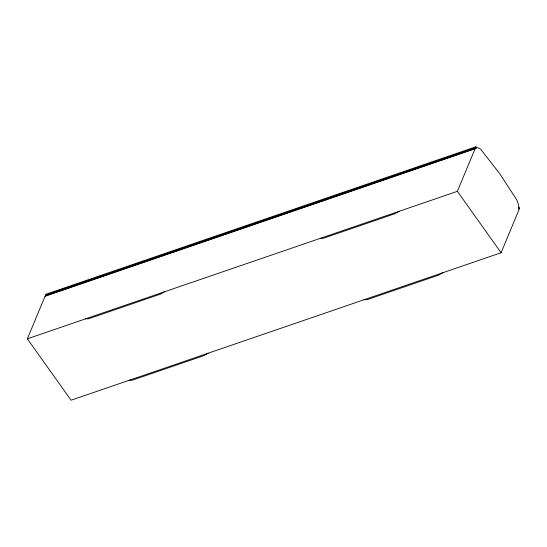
<?xml version="1.0" encoding="UTF-8"?>
<svg xmlns="http://www.w3.org/2000/svg" width="547" height="547" viewBox="0 0 547 547"><rect width="100%" height="100%" fill="white"/><g stroke="black" fill="none" stroke-linecap="round" stroke-linejoin="round"><path stroke-width="0.82" d="M45.066 296.255L475.09 148.777L476.293 147.895L477.763 147.758L479.37 148.333L481.011 149.625L499.5 173.372L516.819 199.908L518.652 205.18L518.816 210.185L501.1 252.741L71.076 400.219L27.35 338.812L45.066 296.255L46.269 295.373M475.924 146.781L475.534 147.711L475.883 148.196L45.852 295.674L45.51 295.189L45.9 294.259L475.924 146.781L476.69 147.854M27.35 338.812L457.374 191.334L475.09 148.777M164.469 291.79L160.312 294.177L88.805 318.703L85.585 318.839M399.139 211.306L394.989 213.692L323.475 238.218L320.262 238.362M208.195 353.198L204.038 355.584L132.531 380.103L129.311 380.247M442.865 272.714L438.715 275.1L367.201 299.626L363.987 299.77M45.51 295.189L475.534 147.711M518.884 207.108L519.65 208.188L519.26 209.118L518.912 208.633M457.374 191.334L501.1 252.741"/></g></svg>
